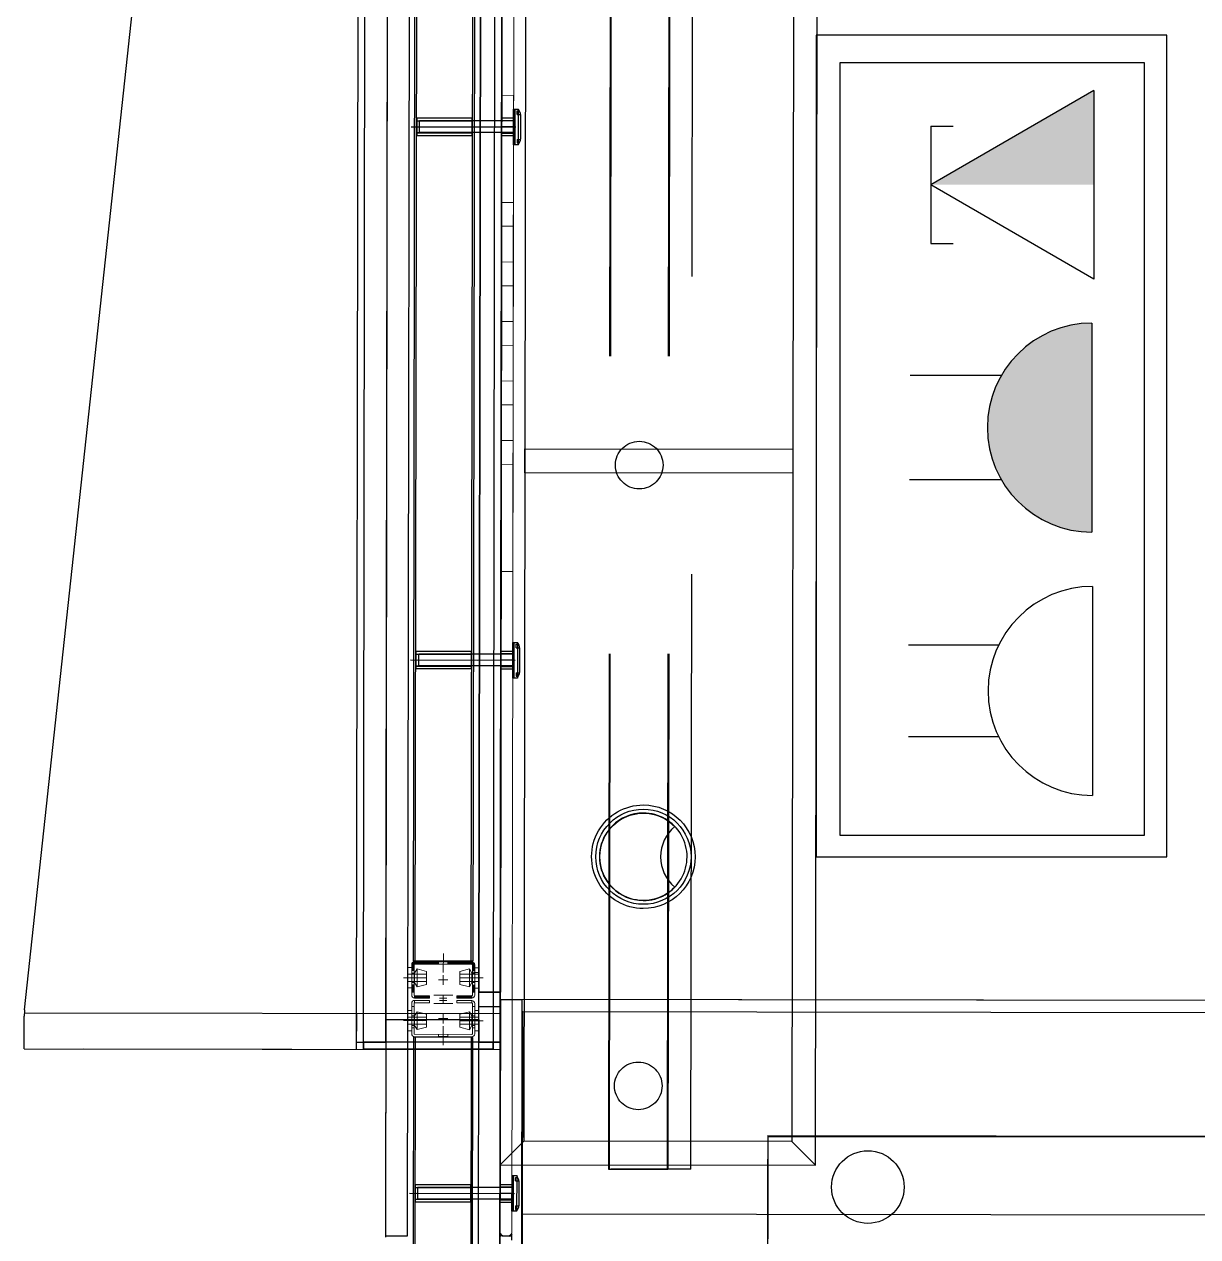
# Model space of a CAD drawing. Header units: inches. Extents: x 78 to 199, y 70 to 92.
# Drawn here: x 143.921 to 144.907, y 83.26 to 84.279 of the extents above; entities that cross this region are included whole.
import ezdxf
from ezdxf.enums import TextEntityAlignment as Align

# ---------------------------------------------------------------- set-up
doc = ezdxf.new("R2010")
doc.units = ezdxf.units.IN
doc.header["$MEASUREMENT"] = 0
for name, pattern in [('ACAD_ISO02W100', [15, 12, -3]), ('ACAD_ISO03W100', [30, 12, -18]), ('CENTERX2', [4, 2.5, -0.5, 0.5, -0.5]), ('DASHDOT', [1, 0.5, -0.25, 0, -0.25]), ('DASHED', [0.75, 0.5, -0.25]), ('DGN Style 2', [0.635854, 0.381513, -0.254342]), ('DGN Style 4', [470.164695, 234.8475, -117.42375, 0.469695, -117.42375]), ('HIDDEN2', [0.1875, 0.125, -0.0625]), ('HIDDENX2', [0.75, 0.5, -0.25])]:
    doc.linetypes.add(name, pattern=pattern)
for name, color, linetype in [('1501', 6, 'Continuous'), ('A002_Pen02', 2, 'Continuous'), ('CENTER', 20, 'DASHDOT'), ('DIM', 152, 'Continuous'), ('EL. BLOCK', 3, 'Continuous'), ('ELE-OBJ', 7, 'Continuous'), ('ELEC-NORMAL', 7, 'Continuous'), ('Elevation', 1, 'Continuous'), ('hatch', 2, 'Continuous'), ('hidden', 252, 'Continuous'), ('L.C Risers', 130, 'Continuous'), ('metal', 200, 'Continuous'), ('partition', 7, 'Continuous'), ('PW', 4, 'Continuous')]:
    doc.layers.add(name, color=color, linetype=linetype)
for name, color, linetype, lineweight in [('ELECTRICAL', 3, 'Continuous', 9), ('GLASS-EEE', 140, 'Continuous', 5), ('ws', 7, 'Continuous', 0)]:
    doc.layers.add(name, color=color, linetype=linetype, lineweight=lineweight)
doc.layers.add('GOLDCLADDING', color=7, linetype='Continuous', true_color=0xffc20a)
doc.styles.add('ROMANS', font='romans.shx')

# ---------------------------------------------------------------- blocks, each defined once
blk = doc.blocks.new('GRWRFHRH')
at = {"color": 252, "ltscale": 3}
for p, q in [((4.247, 10.5903), (4.2493, 12.1083)), ((4.247, 10.5913), (4.2493, 12.1073)), ((4.2673, 12.1073), (4.265, 10.5913)), ((4.3453, 12.1081), (4.343, 10.5901)), ((4.2242, 12.0923), (4.2222, 10.7543)), ((4.2242, 12.0923), (4.2222, 10.7543)), ((4.2282, 10.7543), (4.2302, 12.0923)), ((4.2472, 10.7543), (4.2492, 12.0923)), ((4.3252, 10.7542), (4.3272, 12.0922)), ((4.3392, 12.0922), (4.3372, 10.7542)), ((4.3432, 10.7541), (4.3452, 12.0921)), ((4.3452, 12.0921), (4.3432, 10.7541)), ((4.3433, 10.7901), (4.3452, 12.0901)), ((4.3268, 11.8022), (4.3253, 10.7962)), ((4.3433, 10.7961), (4.3448, 11.8021)), ((4.3444, 11.5156), (4.3444, 11.5306)), ((4.3444, 11.5306), (4.3544, 11.5306)), ((4.3544, 11.5081), (4.3544, 11.5381)), ((4.3544, 11.5381), (4.3554, 11.5381)), ((4.3544, 11.5306), (4.3544, 11.5156)), ((4.3554, 11.5381), (4.3554, 11.5081)), ((4.3554, 11.5281), (4.2754, 11.5283)), ((4.2754, 11.5183), (4.2754, 11.5283)), ((4.3549, 11.5231), (4.3439, 11.5231)), ((4.3444, 11.5176), (4.3444, 11.5286)), ((4.3444, 11.5286), (4.3544, 11.5286)), ((4.3559, 11.5231), (4.3539, 11.5231)), ((4.3544, 11.5286), (4.3544, 11.5176)), ((4.3544, 11.5176), (4.3544, 11.5286)), ((4.3544, 11.5286), (4.3554, 11.5286)), ((4.3554, 11.5286), (4.3554, 11.5176)), ((4.3554, 11.5181), (4.2754, 11.5183)), ((4.3544, 11.5176), (4.3444, 11.5176)), ((4.3544, 11.5156), (4.3444, 11.5156)), ((4.3554, 11.5176), (4.3544, 11.5176)), ((4.3554, 11.5081), (4.3544, 11.5081)), ((4.3437, 11.0676), (4.3437, 11.0826)), ((4.3437, 11.0826), (4.3537, 11.0826)), ((4.3537, 11.0601), (4.3537, 11.0901)), ((4.3537, 11.0901), (4.3547, 11.0901)), ((4.3537, 11.0826), (4.3537, 11.0676)), ((4.3547, 11.0901), (4.3547, 11.0601)), ((4.3547, 11.0801), (4.2747, 11.0803)), ((4.2747, 11.0703), (4.2747, 11.0803)), ((4.3542, 11.0751), (4.3432, 11.0751)), ((4.3437, 11.0696), (4.3437, 11.0806)), ((4.3437, 11.0806), (4.3537, 11.0806)), ((4.3552, 11.0751), (4.3532, 11.0751)), ((4.3537, 11.0806), (4.3537, 11.0696)), ((4.3537, 11.0696), (4.3537, 11.0806)), ((4.3537, 11.0806), (4.3547, 11.0806)), ((4.3547, 11.0806), (4.3547, 11.0696)), ((4.3547, 11.0701), (4.2747, 11.0703)), ((4.3537, 11.0696), (4.3437, 11.0696)), ((4.3537, 11.0676), (4.3437, 11.0676)), ((4.3547, 11.0696), (4.3537, 11.0696)), ((4.3547, 11.0601), (4.3537, 11.0601)), ((4.3253, 10.7962), (4.3433, 10.7961)), ((4.3433, 10.7901), (4.3427, 10.3901)), ((4.9433, 10.7893), (4.3433, 10.7901)), ((5.6933, 10.7881), (4.3433, 10.7901)), ((4.2472, 10.7543), (4.2473, 10.7733)), ((4.2473, 10.7733), (4.3253, 10.7732)), ((4.3253, 10.7732), (4.3252, 10.7542)), ((4.2222, 10.7543), (4.2282, 10.7543)), ((4.2222, 10.7543), (4.2472, 10.7543)), ((4.3372, 10.7542), (4.2282, 10.7543)), ((4.2282, 10.7543), (4.2282, 10.7483)), ((4.2282, 10.7483), (4.2282, 10.7543)), ((4.2282, 10.7543), (4.2472, 10.7543)), ((4.2282, 10.7483), (4.3372, 10.7482)), ((4.3372, 10.7482), (4.2282, 10.7483)), ((4.3252, 10.7542), (4.3372, 10.7542)), ((4.3432, 10.7541), (4.3252, 10.7542)), ((4.3372, 10.7482), (4.3372, 10.7542)), ((4.3372, 10.7542), (4.3432, 10.7541)), ((4.3372, 10.7542), (4.3372, 10.7482)), ((4.343, 10.6196), (4.3431, 10.6346)), ((4.3431, 10.6346), (4.3531, 10.6346)), ((4.353, 10.6121), (4.3531, 10.6421)), ((4.3531, 10.6346), (4.353, 10.6196)), ((4.3531, 10.6421), (4.3541, 10.6421)), ((4.3541, 10.6421), (4.354, 10.6121)), ((4.274, 10.6223), (4.2741, 10.6323)), ((4.3541, 10.6321), (4.2741, 10.6323)), ((4.3536, 10.6271), (4.3426, 10.6272)), ((4.343, 10.6216), (4.3431, 10.6326)), ((4.3431, 10.6326), (4.3531, 10.6326)), ((4.3546, 10.6271), (4.3526, 10.6271)), ((4.3531, 10.6326), (4.353, 10.6216)), ((4.353, 10.6216), (4.3531, 10.6326)), ((4.3531, 10.6326), (4.3541, 10.6326)), ((4.3541, 10.6326), (4.354, 10.6216)), ((4.354, 10.6221), (4.274, 10.6223)), ((4.353, 10.6216), (4.343, 10.6216)), ((4.353, 10.6196), (4.343, 10.6196)), ((4.354, 10.6216), (4.353, 10.6216)), ((4.354, 10.6121), (4.353, 10.6121)), ((4.362, 10.5701), (4.362, 10.6101)), ((4.362, 10.6101), (5.674, 10.6082)), ((4.265, 10.5913), (4.247, 10.5913))]:
    blk.add_line(p, q, dxfattribs=at)
at = {"color": 252}
for p, q in [((4.2242, 12.0923), (4.2222, 10.7543)), ((4.3432, 10.7541), (4.3452, 12.0921)), ((4.3554, 11.5081), (4.3554, 11.5381)), ((4.3554, 11.5381), (4.3584, 11.5381)), ((4.3584, 11.5381), (4.3584, 11.5081)), ((4.3604, 11.5131), (4.3604, 11.5331)), ((4.3554, 11.5181), (4.3554, 11.5281)), ((4.3584, 11.5081), (4.3554, 11.5081)), ((4.3547, 11.0601), (4.3547, 11.0901)), ((4.3547, 11.0901), (4.3577, 11.0901)), ((4.3577, 11.0901), (4.3577, 11.0601)), ((4.3597, 11.0651), (4.3597, 11.0851)), ((4.3547, 11.0701), (4.3547, 11.0801)), ((4.3577, 11.0601), (4.3547, 11.0601)), ((4.2994, 10.8217), (4.2914, 10.8217)), ((4.2993, 10.7587), (4.2913, 10.7587)), ((3.9932, 10.7487), (4.3432, 10.7481)), ((4.2222, 10.7543), (4.2472, 10.7543)), ((4.3252, 10.7542), (4.3432, 10.7541)), ((4.354, 10.6121), (4.3541, 10.6421)), ((4.3541, 10.6421), (4.3571, 10.6421)), ((4.3571, 10.6421), (4.357, 10.6121)), ((4.359, 10.6171), (4.3591, 10.6371)), ((4.354, 10.6221), (4.3541, 10.6321)), ((4.357, 10.6121), (4.354, 10.6121))]:
    blk.add_line(p, q, dxfattribs=at)
at = {"color": 252, "linetype": 'ACAD_ISO03W100'}
for p, q in [((4.3431, 10.6511), (4.3448, 11.8341)), ((4.6081, 10.6508), (4.6098, 11.8338)), ((4.3648, 11.8141), (4.3631, 10.6711)), ((4.5898, 11.8138), (4.5881, 10.6708)), ((4.364, 11.2526), (4.589, 11.2523)), ((4.364, 11.2326), (4.364, 11.2526)), ((4.589, 11.2523), (4.589, 11.2323)), ((4.589, 11.2323), (4.364, 11.2326)), ((4.3427, 10.3901), (4.3433, 10.7901)), ((4.3433, 10.7901), (4.3613, 10.7901)), ((4.3613, 10.7901), (4.3607, 10.3901)), ((4.3617, 10.4001), (4.3623, 10.7801)), ((4.3623, 10.7801), (5.6743, 10.7782)), ((4.3631, 10.6711), (4.3431, 10.6511)), ((4.3631, 10.6711), (4.3431, 10.6511)), ((4.5881, 10.6708), (4.3631, 10.6711)), ((4.6081, 10.6508), (4.5881, 10.6708)), ((4.5881, 10.6708), (4.6081, 10.6508)), ((4.3431, 10.6511), (4.6081, 10.6508))]:
    blk.add_line(p, q, dxfattribs=at)
at = {"color": 252, "linetype": 'DASHED'}
for p, q in [((4.4358, 11.8305), (4.4341, 10.6475)), ((4.4362, 11.8305), (4.4344, 10.6475)), ((4.4362, 11.8305), (4.4344, 10.6475)), ((4.4365, 11.8305), (4.4348, 10.6475)), ((4.4851, 11.8304), (4.4834, 10.6474)), ((4.4858, 11.8304), (4.4841, 10.6474)), ((4.5034, 10.6474), (4.5051, 11.8304)), ((4.5681, 10.6758), (4.568, 10.5891)), ((4.5681, 10.6758), (5.6681, 10.6742)), ((4.5681, 10.6755), (5.6681, 10.6738)), ((4.5681, 10.6755), (5.6681, 10.6738)), ((4.5681, 10.6751), (5.6681, 10.6735)), ((4.568, 10.5698), (4.5681, 10.6559)), ((4.4341, 10.6475), (4.4841, 10.6474)), ((4.5034, 10.6474), (4.436, 10.6475))]:
    blk.add_line(p, q, dxfattribs=at)
at = {"color": 252, "lineweight": 25}
for p, q in [((4.3432, 10.7481), (4.3448, 11.7981)), ((3.9436, 10.7814), (4.0454, 11.7256)), ((3.9432, 10.7487), (3.9433, 10.7761)), ((3.9432, 10.7487), (4.3432, 10.7481))]:
    blk.add_line(p, q, dxfattribs=at)
at = {"color": 252, "linetype": 'HIDDENX2'}
for p, q in [((4.3573, 11.5366), (4.3593, 11.5366)), ((4.3573, 11.5336), (4.3573, 11.5366)), ((4.3573, 11.5336), (4.3603, 11.5336)), ((4.3573, 11.5126), (4.3603, 11.5126)), ((4.3573, 11.5126), (4.3573, 11.5096)), ((4.3573, 11.5096), (4.3592, 11.5096)), ((4.3567, 11.0886), (4.3586, 11.0886)), ((4.3567, 11.0856), (4.3567, 11.0886)), ((4.3567, 11.0856), (4.3596, 11.0856)), ((4.3566, 11.0646), (4.3596, 11.0646)), ((4.3566, 11.0646), (4.3566, 11.0616)), ((4.3566, 11.0616), (4.3586, 11.0616)), ((4.356, 10.6406), (4.3579, 10.6406)), ((4.356, 10.6376), (4.356, 10.6406)), ((4.356, 10.6376), (4.359, 10.6376)), ((4.356, 10.6166), (4.3589, 10.6166)), ((4.356, 10.6166), (4.356, 10.6136)), ((4.356, 10.6136), (4.3579, 10.6136))]:
    blk.add_line(p, q, dxfattribs=at)
at = {"color": 252, "linetype": 'CENTERX2', "ltscale": 3}
for p, q in [((4.2683, 11.5233), (4.3244, 11.5232)), ((4.2677, 11.0753), (4.3238, 11.0752)), ((4.267, 10.6273), (4.3231, 10.6272))]:
    blk.add_line(p, q, dxfattribs=at)
at = {"color": 252, "linetype": 'HIDDEN2'}
for p, q in [((4.2734, 11.5282), (4.3194, 11.5282)), ((4.2734, 11.5281), (4.3194, 11.528)), ((4.2734, 11.5184), (4.3194, 11.5183)), ((4.2734, 11.5182), (4.3194, 11.5182)), ((4.2727, 11.0802), (4.3187, 11.0802)), ((4.2727, 11.0801), (4.3187, 11.08)), ((4.2727, 11.0704), (4.3187, 11.0703)), ((4.2727, 11.0702), (4.3187, 11.0702)), ((4.2721, 10.6322), (4.3181, 10.6322)), ((4.2721, 10.6321), (4.3181, 10.632)), ((4.2721, 10.6224), (4.3181, 10.6223)), ((4.2721, 10.6222), (4.3181, 10.6222))]:
    blk.add_line(p, q, dxfattribs=at)
at = {"color": 252, "linetype": 'CENTERX2'}
for p, q in [((4.2742, 11.5233), (4.3564, 11.5231)), ((4.2736, 11.0753), (4.3558, 11.0751)), ((4.2729, 10.6273), (4.3551, 10.6271))]:
    blk.add_line(p, q, dxfattribs=at)
at = {"color": 252, "linetype": 'HIDDENX2', "ltscale": 3}
for p, q in [((4.3554, 11.528), (4.2754, 11.5281)), ((4.3554, 11.5183), (4.2754, 11.5184)), ((4.3547, 11.08), (4.2747, 11.0801)), ((4.3547, 11.0703), (4.2747, 11.0704)), ((4.3541, 10.632), (4.2741, 10.6321)), ((4.354, 10.6223), (4.274, 10.6224))]:
    blk.add_line(p, q, dxfattribs=at)
at = {"color": 252, "lineweight": 0}
blk.add_line((4.3259, 10.8127), (4.3207, 10.8127), dxfattribs=at)
at = {"color": 252, "linetype": 'HIDDEN2'}
for points in [[(4.3194, 11.5307), (4.3194, 11.5157), (4.2734, 11.5157), (4.2734, 11.5307)], [(4.3187, 11.0827), (4.3187, 11.0677), (4.2727, 11.0677), (4.2727, 11.0827)], [(4.3181, 10.6347), (4.3181, 10.6197), (4.2721, 10.6197), (4.2721, 10.6347)]]:
    blk.add_lwpolyline(points, close=True, dxfattribs=at)
at = {"color": 252, "linetype": 'DASHED'}
for centre, radius in [((4.46, 11.239), 0.02), ((4.4592, 10.7175), 0.02), ((4.6521, 10.6325, 0.0039), 0.0305)]:
    blk.add_circle(centre, radius, dxfattribs=at)
at = {"color": 252, "linetype": 'ACAD_ISO02W100', "ltscale": 3}
blk.add_circle((4.4635, 10.91), 0.04, dxfattribs=at)
at = {"color": 252}
for centre, radius, start, end in [((4.3476, 11.5309), 0.013, 9.7515, 33.6343), ((4.3476, 11.5154), 0.013, 326.1957, 350.0785), ((4.3469, 11.0829), 0.013, 9.7515, 33.6343), ((4.3469, 11.0674), 0.013, 326.1957, 350.0785), ((3.9933, 10.776), 0.05, 173.8421, 179.915), ((4.3462, 10.6349), 0.013, 9.7515, 33.6343), ((4.3462, 10.6194), 0.013, 326.1957, 350.0785)]:
    blk.add_arc(centre, radius, start, end, dxfattribs=at)
at = {"layer": '1501', "color": 252}
blk.add_lwpolyline([(4.4898, 10.9355, 0.461701), (4.4898, 10.8843, -2.461701)], format="xyb", close=True, dxfattribs=at)
at = {"layer": 'A002_Pen02', "color": 252, "linetype": 'ACAD_ISO03W100'}
for p, q in [((4.3433, 10.7781), (3.9433, 10.7787)), ((4.2223, 10.7783), (4.2222, 10.7483)), ((4.2223, 10.7783), (4.2222, 10.7483))]:
    blk.add_line(p, q, dxfattribs=at)
at = {"layer": 'CENTER', "color": 252, "linetype": 'DASHDOT', "lineweight": 0, "ltscale": 5}
for p, q in [((4.2954, 10.8287), (4.2953, 10.8127)), ((4.2618, 10.8083), (4.2778, 10.8082)), ((4.2953, 10.8105), (4.2953, 10.8025)), ((4.3288, 10.8082), (4.3128, 10.8082)), ((4.2993, 10.8065), (4.2913, 10.8065)), ((4.3033, 10.7937), (4.2873, 10.7937)), ((4.2983, 10.7912), (4.2923, 10.7912)), ((4.2983, 10.7892), (4.2923, 10.7892)), ((4.2953, 10.7937), (4.2953, 10.7902)), ((4.2953, 10.7867), (4.2953, 10.7902)), ((4.3033, 10.7867), (4.2873, 10.7867)), ((4.2953, 10.77), (4.2953, 10.778)), ((4.2618, 10.7723), (4.2778, 10.7722)), ((4.2993, 10.774), (4.2913, 10.774)), ((4.2952, 10.7517), (4.2953, 10.7677)), ((4.3288, 10.7722), (4.3128, 10.7722))]:
    blk.add_line(p, q, dxfattribs=at)
at = {"layer": 'DIM', "color": 252}
for points in [[(4.4634, 10.8665, -1), (4.4635, 10.9535, -1)], [(4.4635, 10.9467, 1), (4.4634, 10.8732, 1)]]:
    blk.add_lwpolyline(points, format="xyb", close=True, dxfattribs=at)
at = {"layer": 'GLASS-EEE', "color": 252}
for p, q in [((4.3452, 12.1052), (4.343, 10.5941)), ((4.353, 10.594), (4.3552, 12.1052)), ((4.3433, 10.5934), (4.3447, 10.5919)), ((4.3454, 10.5916), (4.3506, 10.5916)), ((4.3513, 10.5919), (4.3527, 10.5933))]:
    blk.add_line(p, q, dxfattribs=at)
at = {"layer": 'GLASS-EEE', "color": 252, "ltscale": 3}
for p, q in [((4.3438, 11.1497), (4.3444, 11.5497)), ((4.3444, 11.5497), (4.3544, 11.5496)), ((4.3544, 11.5496), (4.3538, 11.1496)), ((4.3543, 11.4596), (4.3443, 11.4597)), ((4.3443, 11.4597), (4.3443, 11.4397)), ((4.3543, 11.4396), (4.3543, 11.4596)), ((4.3443, 11.4397), (4.3543, 11.4396)), ((4.3542, 11.4096), (4.3442, 11.4097)), ((4.3442, 11.4097), (4.3442, 11.3897)), ((4.3542, 11.3896), (4.3542, 11.4096)), ((4.3442, 11.3897), (4.3542, 11.3896)), ((4.3441, 11.3397), (4.3441, 11.3597)), ((4.3441, 11.3597), (4.3541, 11.3596)), ((4.3541, 11.3596), (4.3541, 11.3396)), ((4.3541, 11.3396), (4.3441, 11.3397)), ((4.344, 11.2897), (4.3441, 11.3097)), ((4.3441, 11.3097), (4.3541, 11.3096)), ((4.3541, 11.3096), (4.354, 11.2896)), ((4.354, 11.2896), (4.344, 11.2897)), ((4.344, 11.2397), (4.344, 11.2597)), ((4.344, 11.2597), (4.354, 11.2596)), ((4.354, 11.2596), (4.354, 11.2396)), ((4.354, 11.2396), (4.344, 11.2397)), ((4.3538, 11.1496), (4.3438, 11.1497))]:
    blk.add_line(p, q, dxfattribs=at)
at = {"layer": 'GLASS-EEE', "color": 252}
for centre, start, end in [((4.344, 10.5941), 179.915, 224.915), ((4.352, 10.5941), 314.915, 359.915), ((4.3454, 10.5926), 224.915, 269.915), ((4.3506, 10.5926), 269.915, 314.915)]:
    blk.add_arc(centre, 0.001, start, end, dxfattribs=at)
at = {"layer": 'hatch', "color": 252, "linetype": 'Continuous', "lineweight": 0}
for p, q in [((4.2688, 10.8188), (4.2718, 10.8217)), ((4.2688, 10.8194), (4.2712, 10.8217)), ((4.2688, 10.8183), (4.2723, 10.8217)), ((4.2688, 10.8178), (4.2728, 10.8217)), ((4.2688, 10.8172), (4.2708, 10.8192)), ((4.2688, 10.8167), (4.2708, 10.8187)), ((4.2688, 10.8162), (4.2708, 10.8182)), ((4.2688, 10.8156), (4.2708, 10.8176)), ((4.269, 10.82), (4.2706, 10.8216)), ((4.2714, 10.8197), (4.2734, 10.8217)), ((4.2719, 10.8197), (4.2739, 10.8217)), ((4.2724, 10.8197), (4.2744, 10.8217)), ((4.273, 10.8197), (4.275, 10.8217)), ((4.2735, 10.8197), (4.2755, 10.8217)), ((4.274, 10.8197), (4.276, 10.8217)), ((4.2746, 10.8197), (4.2766, 10.8217)), ((4.2751, 10.8197), (4.2771, 10.8217)), ((4.2756, 10.8197), (4.2776, 10.8217)), ((4.2761, 10.8197), (4.2781, 10.8217)), ((4.2767, 10.8197), (4.2787, 10.8217)), ((4.2772, 10.8197), (4.2792, 10.8217)), ((4.2777, 10.8197), (4.2797, 10.8217)), ((4.2783, 10.8197), (4.2803, 10.8217)), ((4.2788, 10.8197), (4.2808, 10.8217)), ((4.2793, 10.8197), (4.2813, 10.8217)), ((4.2799, 10.8197), (4.2819, 10.8217)), ((4.2804, 10.8197), (4.2824, 10.8217)), ((4.2809, 10.8197), (4.2829, 10.8217)), ((4.2814, 10.8197), (4.2834, 10.8217)), ((4.282, 10.8197), (4.284, 10.8217)), ((4.2825, 10.8197), (4.2845, 10.8217)), ((4.283, 10.8197), (4.285, 10.8217)), ((4.2836, 10.8197), (4.2856, 10.8217)), ((4.2841, 10.8197), (4.2861, 10.8217)), ((4.2846, 10.8197), (4.2866, 10.8217)), ((4.2852, 10.8197), (4.2872, 10.8217)), ((4.2857, 10.8197), (4.2877, 10.8217)), ((4.2862, 10.8197), (4.2882, 10.8217)), ((4.2867, 10.8197), (4.2888, 10.8217)), ((4.2873, 10.8197), (4.2893, 10.8217)), ((4.2878, 10.8197), (4.2898, 10.8217)), ((4.2883, 10.8197), (4.2903, 10.8217)), ((4.2889, 10.8197), (4.2909, 10.8217)), ((4.2894, 10.8197), (4.2913, 10.8217)), ((4.2899, 10.8197), (4.2913, 10.8211)), ((4.2905, 10.8197), (4.2913, 10.8206)), ((4.291, 10.8197), (4.2913, 10.8201)), ((4.2993, 10.8217), (4.2994, 10.8217)), ((4.2993, 10.8212), (4.2999, 10.8217)), ((4.2993, 10.8206), (4.3004, 10.8217)), ((4.2993, 10.8201), (4.3009, 10.8217)), ((4.2995, 10.8197), (4.3015, 10.8217)), ((4.3, 10.8197), (4.302, 10.8217)), ((4.3005, 10.8197), (4.3025, 10.8217)), ((4.3011, 10.8197), (4.3031, 10.8217)), ((4.3016, 10.8197), (4.3036, 10.8217)), ((4.3021, 10.8197), (4.3041, 10.8217)), ((4.3027, 10.8197), (4.3047, 10.8217)), ((4.3032, 10.8197), (4.3052, 10.8217)), ((4.3037, 10.8197), (4.3057, 10.8217)), ((4.3042, 10.8197), (4.3063, 10.8217)), ((4.3048, 10.8197), (4.3068, 10.8217)), ((4.3053, 10.8197), (4.3073, 10.8217)), ((4.3058, 10.8197), (4.3078, 10.8217)), ((4.3064, 10.8197), (4.3084, 10.8217)), ((4.3069, 10.8197), (4.3089, 10.8217)), ((4.3074, 10.8197), (4.3094, 10.8217)), ((4.308, 10.8197), (4.31, 10.8217)), ((4.3085, 10.8197), (4.3105, 10.8217)), ((4.309, 10.8197), (4.311, 10.8217)), ((4.3096, 10.8197), (4.3116, 10.8217)), ((4.3101, 10.8197), (4.3121, 10.8217)), ((4.3106, 10.8197), (4.3126, 10.8217)), ((4.3111, 10.8197), (4.3131, 10.8217)), ((4.3117, 10.8197), (4.3137, 10.8217)), ((4.3122, 10.8197), (4.3142, 10.8217)), ((4.3127, 10.8197), (4.3147, 10.8217)), ((4.3133, 10.8197), (4.3153, 10.8217)), ((4.3138, 10.8197), (4.3158, 10.8217)), ((4.3143, 10.8197), (4.3163, 10.8217)), ((4.3149, 10.8197), (4.3169, 10.8217)), ((4.3154, 10.8197), (4.3174, 10.8217)), ((4.3159, 10.8197), (4.3179, 10.8217)), ((4.3164, 10.8197), (4.3184, 10.8217)), ((4.317, 10.8197), (4.319, 10.8217)), ((4.3175, 10.8197), (4.3195, 10.8217)), ((4.318, 10.8197), (4.32, 10.8216)), ((4.3186, 10.8197), (4.3204, 10.8215)), ((4.3191, 10.8197), (4.3207, 10.8213)), ((4.3196, 10.8196), (4.321, 10.821)), ((4.3198, 10.8193), (4.3213, 10.8208)), ((4.3198, 10.8188), (4.3215, 10.8205)), ((4.3198, 10.8183), (4.3217, 10.8201)), ((4.3198, 10.8178), (4.3218, 10.8197)), ((4.3198, 10.8172), (4.3218, 10.8192)), ((4.3198, 10.8167), (4.3218, 10.8187)), ((4.3198, 10.8162), (4.3218, 10.8182)), ((4.3198, 10.8156), (4.3218, 10.8176)), ((4.2653, 10.8168), (4.2653, 10.7998)), ((4.2688, 10.8168), (4.2653, 10.8168)), ((4.2688, 10.8151), (4.2708, 10.8171)), ((4.2688, 10.8168), (4.2688, 10.7998)), ((4.2688, 10.8146), (4.2708, 10.8166)), ((4.2713, 10.8123), (4.2688, 10.8123)), ((4.269, 10.8143), (4.2708, 10.816)), ((4.2696, 10.8143), (4.2708, 10.8155)), ((4.2701, 10.8143), (4.2708, 10.815)), ((4.2706, 10.8143), (4.2708, 10.8145)), ((4.2733, 10.8157), (4.2713, 10.8123)), ((4.2713, 10.8123), (4.2713, 10.8043)), ((4.2733, 10.8157), (4.2733, 10.8007)), ((4.2813, 10.8137), (4.2733, 10.8157)), ((4.2813, 10.8137), (4.2813, 10.8027)), ((4.3093, 10.8137), (4.3173, 10.8157)), ((4.3093, 10.8137), (4.3093, 10.8027)), ((4.3173, 10.8157), (4.3173, 10.8007)), ((4.3173, 10.8157), (4.3193, 10.8122)), ((4.3193, 10.8122), (4.3193, 10.8042)), ((4.3193, 10.8122), (4.3218, 10.8122)), ((4.3198, 10.8151), (4.3218, 10.8171)), ((4.3198, 10.8146), (4.3218, 10.8166)), ((4.32, 10.8142), (4.3218, 10.8161)), ((4.3205, 10.8142), (4.3218, 10.8155)), ((4.321, 10.8142), (4.3218, 10.815)), ((4.3215, 10.8142), (4.3218, 10.8145)), ((4.3218, 10.8167), (4.3218, 10.7997)), ((4.3218, 10.8167), (4.3253, 10.8167)), ((4.3253, 10.8167), (4.3253, 10.7997)), ((4.2688, 10.7998), (4.2653, 10.7998)), ((4.2713, 10.8043), (4.2688, 10.8043)), ((4.2688, 10.8018), (4.2692, 10.8023)), ((4.2688, 10.8013), (4.2698, 10.8023)), ((4.2688, 10.8008), (4.2703, 10.8023)), ((4.2688, 10.8003), (4.2708, 10.8023)), ((4.2688, 10.7997), (4.2708, 10.8017)), ((4.2688, 10.7992), (4.2708, 10.8012)), ((4.2688, 10.7987), (4.2708, 10.8007)), ((4.2688, 10.7981), (4.2708, 10.8001)), ((4.2688, 10.7976), (4.2708, 10.7996)), ((4.2688, 10.7971), (4.2708, 10.7991)), ((4.2688, 10.7965), (4.2708, 10.7985)), ((4.269, 10.7963), (4.2708, 10.798)), ((4.2696, 10.7963), (4.2708, 10.7975)), ((4.2733, 10.8007), (4.2713, 10.8043)), ((4.2813, 10.8027), (4.2733, 10.8007)), ((4.3093, 10.8027), (4.3173, 10.8007)), ((4.3173, 10.8007), (4.3193, 10.8042)), ((4.3193, 10.8042), (4.3218, 10.8042)), ((4.3198, 10.8019), (4.3201, 10.8022)), ((4.3198, 10.8013), (4.3207, 10.8022)), ((4.3198, 10.8008), (4.3212, 10.8022)), ((4.3198, 10.8003), (4.3217, 10.8022)), ((4.3198, 10.7997), (4.3218, 10.8017)), ((4.3198, 10.7992), (4.3218, 10.8012)), ((4.3198, 10.7987), (4.3218, 10.8007)), ((4.3198, 10.7981), (4.3218, 10.8001)), ((4.3198, 10.7976), (4.3218, 10.7996)), ((4.3198, 10.7971), (4.3218, 10.7991)), ((4.3198, 10.7966), (4.3218, 10.7986)), ((4.32, 10.7962), (4.3218, 10.798)), ((4.3205, 10.7962), (4.3218, 10.7975)), ((4.3218, 10.7997), (4.3253, 10.7997)), ((4.2701, 10.7963), (4.2708, 10.797)), ((4.2706, 10.7963), (4.2708, 10.7964)), ((4.2713, 10.7932), (4.2713, 10.7932)), ((4.2713, 10.7927), (4.2719, 10.7932)), ((4.2713, 10.7921), (4.2724, 10.7932)), ((4.2713, 10.7916), (4.2729, 10.7932)), ((4.2715, 10.7912), (4.2735, 10.7932)), ((4.272, 10.7912), (4.274, 10.7932)), ((4.2725, 10.7912), (4.2745, 10.7932)), ((4.2731, 10.7912), (4.2751, 10.7932)), ((4.2736, 10.7912), (4.2756, 10.7932)), ((4.2741, 10.7912), (4.2761, 10.7932)), ((4.2746, 10.7912), (4.2766, 10.7932)), ((4.2752, 10.7912), (4.2772, 10.7932)), ((4.2757, 10.7912), (4.2777, 10.7932)), ((4.2762, 10.7912), (4.2782, 10.7932)), ((4.2768, 10.7912), (4.2788, 10.7932)), ((4.2773, 10.7912), (4.2793, 10.7932)), ((4.2778, 10.7912), (4.2798, 10.7932)), ((4.2784, 10.7912), (4.2804, 10.7932)), ((4.2789, 10.7912), (4.2809, 10.7932)), ((4.2794, 10.7912), (4.2814, 10.7932)), ((4.2799, 10.7912), (4.282, 10.7932)), ((4.2805, 10.7912), (4.2825, 10.7932)), ((4.281, 10.7912), (4.283, 10.7932)), ((4.2815, 10.7912), (4.2835, 10.7932)), ((4.2821, 10.7912), (4.2838, 10.793)), ((4.2826, 10.7912), (4.2838, 10.7924)), ((4.2831, 10.7912), (4.2838, 10.7919)), ((4.2837, 10.7912), (4.2838, 10.7914)), ((4.3068, 10.7931), (4.3069, 10.7932)), ((4.3068, 10.7926), (4.3074, 10.7932)), ((4.3068, 10.7921), (4.3079, 10.7932)), ((4.3068, 10.7915), (4.3085, 10.7932)), ((4.307, 10.7912), (4.309, 10.7932)), ((4.3075, 10.7912), (4.3095, 10.7932)), ((4.3081, 10.7912), (4.3101, 10.7932)), ((4.3086, 10.7912), (4.3106, 10.7932)), ((4.3091, 10.7912), (4.3111, 10.7932)), ((4.3096, 10.7912), (4.3117, 10.7932)), ((4.3102, 10.7912), (4.3122, 10.7932)), ((4.3107, 10.7912), (4.3127, 10.7932)), ((4.3112, 10.7912), (4.3132, 10.7932)), ((4.3118, 10.7912), (4.3138, 10.7932)), ((4.3123, 10.7912), (4.3143, 10.7932)), ((4.3128, 10.7912), (4.3148, 10.7932)), ((4.3134, 10.7912), (4.3154, 10.7932)), ((4.3139, 10.7912), (4.3159, 10.7932)), ((4.3144, 10.7912), (4.3164, 10.7932)), ((4.315, 10.7912), (4.317, 10.7932)), ((4.3155, 10.7912), (4.3175, 10.7932)), ((4.316, 10.7912), (4.318, 10.7932)), ((4.3165, 10.7912), (4.3185, 10.7932)), ((4.3171, 10.7912), (4.3191, 10.7932)), ((4.3176, 10.7912), (4.3193, 10.7929)), ((4.3181, 10.7912), (4.3193, 10.7923)), ((4.3187, 10.7912), (4.3193, 10.7918)), ((4.3192, 10.7912), (4.3193, 10.7913)), ((4.321, 10.7962), (4.3218, 10.797)), ((4.3216, 10.7962), (4.3218, 10.7964)), ((4.2653, 10.7638), (4.2653, 10.7808)), ((4.2688, 10.7808), (4.2653, 10.7808)), ((4.2688, 10.7638), (4.2688, 10.7808)), ((4.2733, 10.7798), (4.2713, 10.7763)), ((4.2733, 10.7648), (4.2733, 10.7798)), ((4.2813, 10.7777), (4.2733, 10.7798)), ((4.2813, 10.7667), (4.2813, 10.7777)), ((4.3093, 10.7777), (4.3173, 10.7797)), ((4.3093, 10.7667), (4.3093, 10.7777)), ((4.3173, 10.7647), (4.3173, 10.7797)), ((4.3173, 10.7797), (4.3193, 10.7762)), ((4.3218, 10.7637), (4.3218, 10.7807)), ((4.3218, 10.7807), (4.3253, 10.7807)), ((4.3253, 10.7637), (4.3253, 10.7807)), ((4.2713, 10.7763), (4.2688, 10.7763)), ((4.2713, 10.7683), (4.2688, 10.7683)), ((4.2713, 10.7683), (4.2713, 10.7763)), ((4.2733, 10.7648), (4.2713, 10.7683)), ((4.2813, 10.7667), (4.2733, 10.7648)), ((4.3093, 10.7667), (4.3173, 10.7647)), ((4.3173, 10.7647), (4.3193, 10.7682)), ((4.3193, 10.7682), (4.3193, 10.7762)), ((4.3193, 10.7762), (4.3218, 10.7762)), ((4.3193, 10.7682), (4.3218, 10.7682)), ((4.2688, 10.7638), (4.2653, 10.7638)), ((4.3218, 10.7637), (4.3253, 10.7637))]:
    blk.add_line(p, q, dxfattribs=at)
at = {"layer": 'hatch', "color": 252, "linetype": 'DGN Style 2', "lineweight": 0}
for p, q in [((4.2813, 10.8112), (4.2653, 10.8113)), ((4.3093, 10.8112), (4.3253, 10.8112)), ((4.2813, 10.8052), (4.2653, 10.8053)), ((4.3093, 10.8052), (4.3253, 10.8052)), ((4.2813, 10.7752), (4.2653, 10.7753)), ((4.2813, 10.7692), (4.2653, 10.7693)), ((4.3093, 10.7752), (4.3253, 10.7752)), ((4.3093, 10.7692), (4.3253, 10.7692))]:
    blk.add_line(p, q, dxfattribs=at)
at = {"layer": 'hatch', "color": 252, "linetype": 'DGN Style 4', "lineweight": 0}
for p, q in [((4.2813, 10.8082), (4.2653, 10.8083)), ((4.3093, 10.8082), (4.3253, 10.8082)), ((4.2813, 10.7722), (4.2653, 10.7723)), ((4.3093, 10.7722), (4.3253, 10.7722))]:
    blk.add_line(p, q, dxfattribs=at)
at = {"layer": 'hidden', "color": 252, "linetype": 'HIDDENX2', "ltscale": 50}
for p, q in [((4.3253, 10.7962), (4.3272, 12.1022)), ((4.3452, 12.1021), (4.3433, 10.7961)), ((4.3433, 10.7961), (4.3253, 10.7962)), ((4.3247, 10.3962), (4.3253, 10.7842)), ((4.3253, 10.7842), (4.3433, 10.7841)), ((4.3433, 10.7841), (4.3427, 10.3961))]:
    blk.add_line(p, q, dxfattribs=at)
at = {"layer": 'metal', "color": 252, "linetype": 'Continuous', "lineweight": 0}
for p, q in [((4.2688, 10.7938), (4.2688, 10.8193)), ((4.2708, 10.7938), (4.2708, 10.8193)), ((4.3193, 10.8217), (4.2713, 10.8217)), ((4.3193, 10.8197), (4.2713, 10.8197)), ((4.2913, 10.8217), (4.2913, 10.8197)), ((4.2993, 10.8217), (4.2993, 10.8197)), ((4.3198, 10.7937), (4.3198, 10.8192)), ((4.3218, 10.7937), (4.3218, 10.8192)), ((4.2708, 10.8143), (4.2688, 10.8143)), ((4.3218, 10.8142), (4.3198, 10.8142)), ((4.2708, 10.8023), (4.2688, 10.8023)), ((4.3218, 10.8022), (4.3198, 10.8022)), ((4.2708, 10.7963), (4.2688, 10.7963)), ((4.2838, 10.7932), (4.2713, 10.7932)), ((4.2713, 10.7912), (4.2713, 10.7932)), ((4.2838, 10.7912), (4.2713, 10.7912)), ((4.2838, 10.7892), (4.2713, 10.7893)), ((4.2713, 10.7893), (4.2713, 10.7873)), ((4.2838, 10.7872), (4.2713, 10.7873)), ((4.2838, 10.7932), (4.2838, 10.7912)), ((4.2838, 10.7872), (4.2838, 10.7892)), ((4.3193, 10.7932), (4.3068, 10.7932)), ((4.3068, 10.7932), (4.3068, 10.7912)), ((4.3193, 10.7912), (4.3068, 10.7912)), ((4.3193, 10.7892), (4.3068, 10.7892)), ((4.3068, 10.7872), (4.3068, 10.7892)), ((4.3193, 10.7872), (4.3068, 10.7872)), ((4.3193, 10.7912), (4.3193, 10.7932)), ((4.3193, 10.7892), (4.3193, 10.7872)), ((4.3218, 10.7962), (4.3198, 10.7962)), ((4.2688, 10.7868), (4.2688, 10.7613)), ((4.2708, 10.7843), (4.2688, 10.7843)), ((4.2708, 10.7783), (4.2688, 10.7783)), ((4.2708, 10.7868), (4.2708, 10.7613)), ((4.3198, 10.7867), (4.3198, 10.7612)), ((4.3218, 10.7842), (4.3198, 10.7842)), ((4.3218, 10.7782), (4.3198, 10.7782)), ((4.3218, 10.7867), (4.3218, 10.7612)), ((4.2708, 10.7663), (4.2688, 10.7663)), ((4.3193, 10.7607), (4.2713, 10.7608)), ((4.3193, 10.7587), (4.2713, 10.7588)), ((4.2913, 10.7587), (4.2913, 10.7607)), ((4.2993, 10.7587), (4.2993, 10.7607)), ((4.3218, 10.7662), (4.3198, 10.7662))]:
    blk.add_line(p, q, dxfattribs=at)
for centre, radius, start, end in [((4.2713, 10.8193), 0.0025, 89.915, 179.915), ((4.2713, 10.8193), 0.0005, 89.915, 179.915), ((4.3193, 10.8192), 0.0025, 359.915, 89.915), ((4.3193, 10.8192), 0.0005, 359.915, 89.915), ((4.2713, 10.7938), 0.0025, 179.915, 269.915), ((4.2713, 10.7868), 0.0025, 89.915, 179.915), ((4.2713, 10.7938), 0.0005, 179.915, 269.915), ((4.2713, 10.7868), 0.0005, 89.915, 179.915), ((4.3193, 10.7937), 0.0005, 269.915, 359.915), ((4.3193, 10.7937), 0.0025, 269.915, 359.915), ((4.3193, 10.7867), 0.0025, 359.915, 89.915), ((4.3193, 10.7867), 0.0005, 359.915, 89.915), ((4.2713, 10.7613), 0.0025, 179.915, 269.915), ((4.2713, 10.7613), 0.0005, 179.915, 269.915), ((4.3193, 10.7612), 0.0005, 269.915, 359.915), ((4.3193, 10.7612), 0.0025, 269.915, 359.915)]:
    blk.add_arc(centre, radius, start, end, dxfattribs=at)
at = {"layer": 'partition', "color": 252}
for p, q in [((4.343, 10.5924), (4.343, 10.5879)), ((4.3444, 10.5912), (4.3432, 10.5925)), ((4.3514, 10.5911), (4.3446, 10.5911)), ((4.3453, 10.5911), (4.3453, 10.5916)), ((4.3453, 10.5916), (4.3508, 10.5916)), ((4.3508, 10.5911), (4.3453, 10.5911)), ((4.3508, 10.5916), (4.3508, 10.5911)), ((4.3528, 10.5925), (4.3516, 10.5912)), ((4.353, 10.5879), (4.353, 10.5924))]:
    blk.add_line(p, q, dxfattribs=at)
for centre, radius, start, end in [((4.3431, 10.5924), 0.0001, 44.915, 179.915), ((4.3446, 10.5913), 0.0002, 224.915, 269.915), ((4.3514, 10.5913), 0.0002, 269.6409, 314.915), ((4.3529, 10.5924), 0.0001, 359.915, 134.915)]:
    blk.add_arc(centre, radius, start, end, dxfattribs=at)
at = {"layer": 'ws', "color": 252, "lineweight": -3}
for p, q in [((4.2703, 10.8223), (4.2718, 11.7758)), ((4.2718, 10.8223), (4.2733, 11.7757)), ((4.3188, 10.8222), (4.3203, 11.7757)), ((4.3218, 11.7757), (4.3203, 10.8222)), ((4.3203, 10.8222), (4.2703, 10.8223)), ((4.2703, 10.7583), (4.2698, 10.4223)), ((4.3203, 10.7582), (4.2703, 10.7583)), ((4.2718, 10.7583), (4.2713, 10.4223)), ((4.3188, 10.7582), (4.3183, 10.4222)), ((4.3198, 10.4222), (4.3203, 10.7582))]:
    blk.add_line(p, q, dxfattribs=at)
at = {"color": 252, "style": 'ROMANS'}
for p in [(-5.1176, 7.4592, 0), (3.1653, 4.7064, 0), (-5.1176, 4.6287, 0)]:
    blk.add_attdef('ELEV', text='', height=0.1035, dxfattribs=at).set_placement(p, align=Align.BOTTOM_LEFT)
for p in [(-5.1176, 7.3903, 0), (3.1653, 4.6376, 0), (-5.1176, 4.5599, 0)]:
    blk.add_attdef('LEVEL', text='', height=0.1035, dxfattribs=at).set_placement(p, align=Align.TOP_LEFT)
blk = doc.blocks.new('wetwetwet')
at = {"layer": 'ELE-OBJ', "color": 3}
for p, q in [((-174.2, 0), (174.2, 0)), ((-76.2, -156.7), (-76.2, -307.2)), ((76.2, -156.7), (76.2, -307.2))]:
    blk.add_line(p, q, dxfattribs=at)
blk.add_ellipse((0, 0), major_axis=(-123.2, -123.2), ratio=1, start_param=-0.785398, end_param=2.356194, dxfattribs=at)
blk = doc.blocks.new('FDFDD')
at = {"layer": 'Elevation', "lineweight": -3, "ltscale": 0.05, "transparency": 33554658}
h = blk.add_hatch(color=6, dxfattribs=at)
h.dxf.hatch_style = 1
edge = h.paths.add_edge_path()
edge.add_line((0, 0.3889), (0, -0.3889))
edge.add_ellipse((0, 0), major_axis=(0.275, 0.275), ratio=1, start_angle=225, end_angle=405)
at = {"layer": 'ELE-OBJ', "color": 3}
for p, q in [((0, 0.3889), (0, -0.3889)), ((0.3371, 0.1939), (0.677, 0.1939)), ((0.3371, -0.1939), (0.6784, -0.1939))]:
    blk.add_line(p, q, dxfattribs=at)
at = {"layer": 'ELE-OBJ', "color": 3, "extrusion": (0, 0, -1)}
blk.add_ellipse((0, 0), major_axis=(0.275, 0.275), ratio=1, start_param=-0.785398, end_param=2.356194, dxfattribs=at)
blk = doc.blocks.new('data1')
at = {"layer": 'EL. BLOCK', "linetype": 'ByBlock'}
h = blk.add_hatch(color=4, dxfattribs=at)
h.dxf.hatch_style = 1
h.paths.add_polyline_path([(0, 0.07194), (0, 0), (0.04153, 0)])
at = {"layer": 'PW', "color": 4}
for p, q in [((0.02591, 0.07194), (-0.02591, 0.07194)), ((-0.02591, 0.07194), (-0.02591, 0.06196)), ((0.04153, 0), (0, 0.07194)), ((0.02591, 0.07194), (0.02591, 0.06196)), ((0.04153, 0), (-0.04153, 0))]:
    blk.add_line(p, q, dxfattribs=at)
blk.add_lwpolyline([(-0.04153, 0), (0, 0.07194)], dxfattribs=at)
blk = doc.blocks.new('dfdfdfddf')
at = {"layer": 'L.C Risers', "color": 3, "ltscale": 1000}
for points in [[(-0.20548, 0.1754), (-0.20548, 0), (0.20548, 0), (0.20548, 0.1754)], [(-0.19467, 0.16347), (-0.19467, 0.01119), (0.19161, 0.01119), (0.19161, 0.16347)]]:
    blk.add_lwpolyline(points, close=True, dxfattribs=at)
at = {"xscale": 1.134, "yscale": 1.134, "zscale": 1.134}
blk.add_blockref('data1', (0.13056, 0.03647), dxfattribs=at)
at = {"layer": 'ELEC-NORMAL', "lineweight": -3, "xscale": 0.0003, "yscale": 0.0003, "zscale": 0.0003, "rotation": 180}
blk.add_blockref('wetwetwet', (-0.12253, 0.03706), dxfattribs=at)
at = {"layer": 'ELECTRICAL', "xscale": -0.1344, "yscale": 0.1344, "zscale": 0.1344, "rotation": 270}
blk.add_blockref('FDFDD', (0.00916, 0.0374), dxfattribs=at)

msp = doc.modelspace()

# ---------------------------------------------------------------- block references
at = {"xscale": 1.68, "yscale": 1.68, "zscale": 1.68, "rotation": 90}
msp.add_blockref('dfdfdfddf', (144.8813, 83.9244, 0), dxfattribs=at)
at = {"layer": 'GOLDCLADDING'}
msp.add_blockref('GRWRFHRH', (139.9781, 72.6693, 0), dxfattribs=at)

doc.saveas('drawing.dxf')
